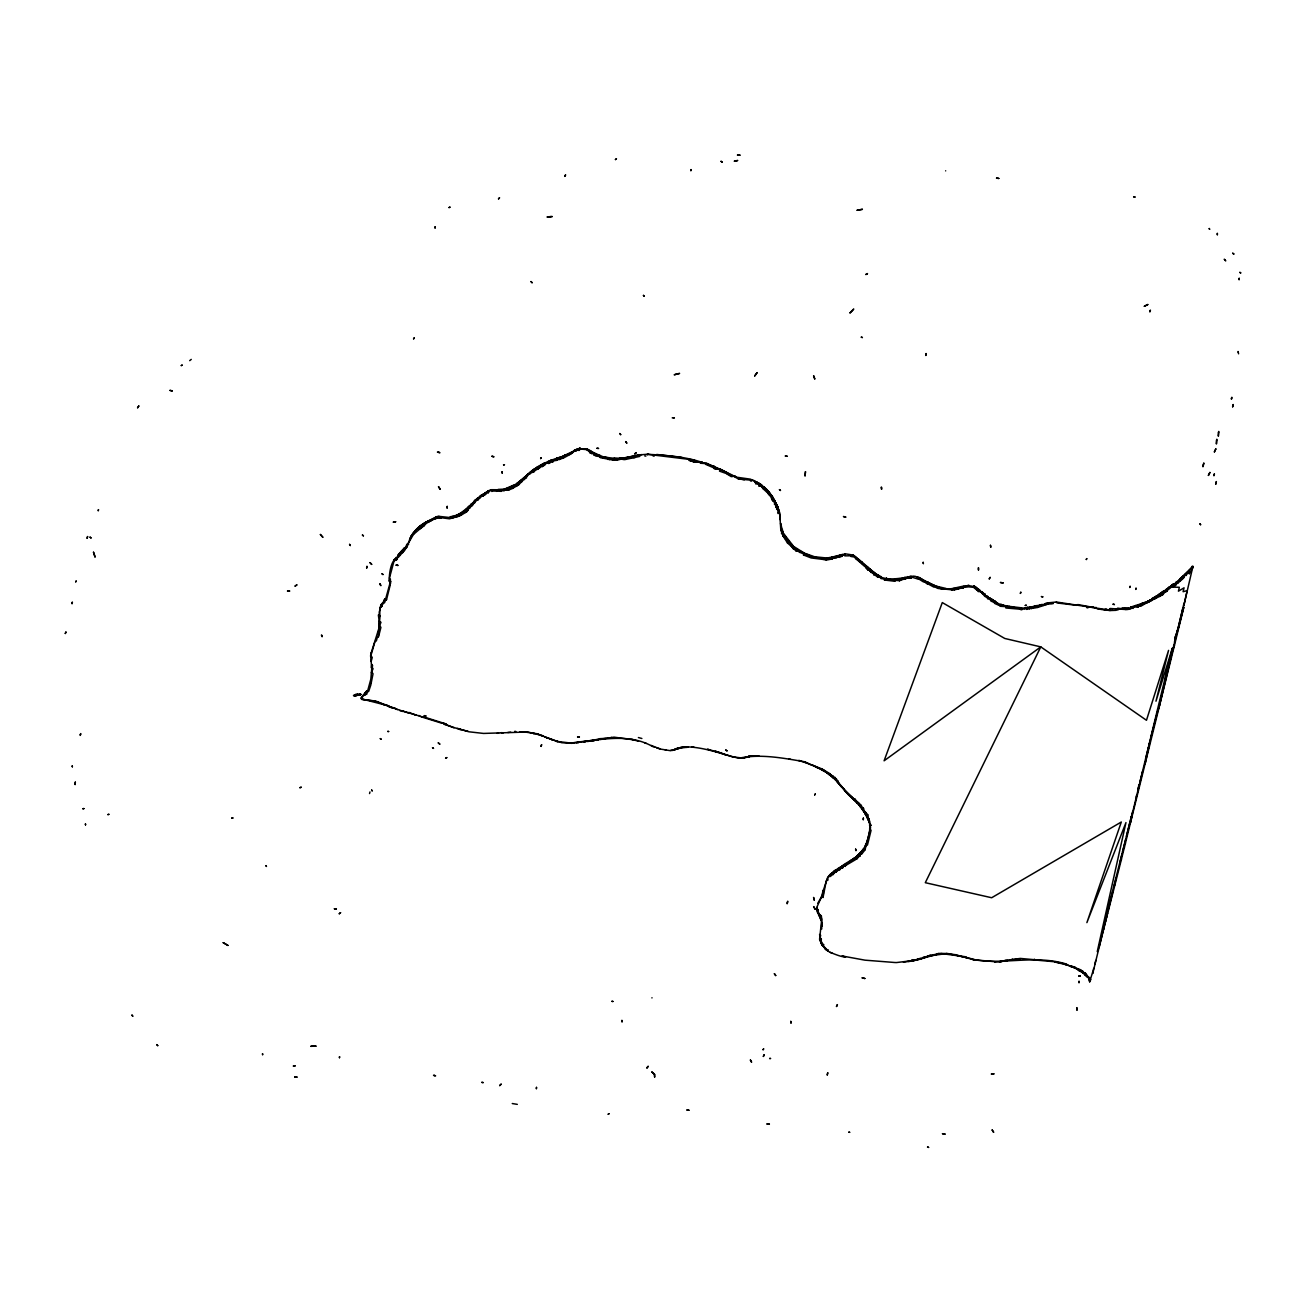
<?xml version="1.0" encoding="UTF-8"?>
<svg xmlns="http://www.w3.org/2000/svg" width="1306" height="1306" viewBox="0 0 1306 1306"><rect width="100%" height="100%" fill="white"/><g stroke="black" fill="none" stroke-linecap="round" stroke-linejoin="round"><path stroke-width="1.5" d="M405.154 549.695L404.599 547.589L398.085 554.854L398.705 556.976L406.476 547.769L409.611 539.884C412.876 530.873 421.365 523.543 430.098 520.31L435.371 517.927C435.551 516.605 440.024 515.429 438.93 517.241L435.926 517.192M574.82 450.08L570.477 454.21L563.294 458.128L560.715 458.798L559.67 457.671L580.305 447.958L578.509 448.856M384.601 599.323L381.156 607.323L384.911 598.768L386.527 599.78L389.466 587.929A20.488 3.918 -83 0 0 390.216 585.088L390.119 582.803L384.633 602.637L383.36 603.454M461.687 512.768L462.602 513.111L462.21 512.344L461.198 513.96L460.039 513.633L459.647 516.033L449.476 518.809L440.171 517.6L438.865 516.343L449.509 517.503C462.699 515.511 471.613 502.32 481.62 495.48L484.33 495.317L484.983 492.803L491.464 489.701L509.03 489.848L512.948 488.297L513.993 485.391L517.143 485.783L518.155 482.877L533.501 469.425L536.195 467.826L539.411 468.234L542.382 464.071L548.536 461.393L552.683 461.916L552.895 459.647L559.67 457.296M869.616 829.294L870.057 825.147L870.971 825.376L869.91 825.8C870.237 830.224 867.576 843.643 862.76 850.157L860.507 852.394L861.519 854.304L865.062 849.765L870.465 828.2L867.788 814.83L864.099 812.283L859.168 804.806L848.116 794.456L834.616 778.784L825.653 771.715L811.973 764.973L822.094 768.973L830.29 773.903L829.881 775.307L831.22 775.029L833.293 776.401L832.983 777.788L836.248 778.735L840.558 785.788L835.66 779.78M817.768 903.295L821.36 897.124L816.756 907.458L818.568 912.861L817.687 912.763L821.327 915.947L821.735 919.065L819.597 939.177L822.454 945.707L828.102 950.882L820.919 943.324M816.495 767.095L804.741 761.773C782.98 758.068 760.516 753.644 738.821 758.247C720.83 753.954 703.15 746.477 683.43 746.852L670.435 750.689L660.395 749.073L651.123 745.416M833.816 778.164L836.118 779.796M803.5 554.985L804.365 553.124L793.999 546.659L791.371 546.414L787.453 542.921L784.057 537.501L783.584 533.501L793.02 545.663L793.199 548.667L795.24 549.908L814.585 556.764L830.028 558.331L831.612 557.482L826.894 557.842L826.159 559.817L811.157 557.94L803.5 554.985L804.774 553.842L813.556 557.254L827.514 558.935L826.159 559.817L827.514 558.935M1138.31 604.662L1138.277 605.641L1140.709 606.262L1141.101 603.764L1149.166 601.135L1164.119 590.818L1165.915 591.128L1162.601 594.818L1153.72 599.356L1151.076 599.487L1149.476 601.74L1145.607 603.372L1142.26 603.225L1138.195 606.931L1130.653 606.866L1130.702 607.763L1133.135 608.384L1134.555 605.902L1141.101 603.764M857.258 802.749C858.564 804.888 854.565 799.876 857.487 803.239M863.886 811.14L862.76 809.263M450.962 516.507L449.509 517.503M773.136 497.978L773.821 501.961L776.172 503.218L774.491 504.116L775.666 502.99L774.458 500.329L777.788 507.103L776.091 507.316L774.801 500.753L772.874 500.9C773.936 498.565 772.434 494.419 769.446 495.398L769.609 492.737L766.671 489.375L761.937 485.408L755.717 483.628L756.827 482.436L755.978 481.669M998.323 603.731L991.221 598.85L998.323 603.731L1006.714 606.066L1029.585 608.792L1031.397 607.11L1036.899 607.682L1048.473 603.927L1053.322 603.568M860.85 562.478L854.793 556.127L857.03 559.686L864.915 566.575L868.637 568.028L869.747 571.097L872.571 571.506L881.24 577.285C891.149 580.795 901.336 577.627 911.017 577.023L910.902 575.962L908.666 576.958M379.213 621.46L378.381 615.044L380.03 616.106L378.952 628.219L371.165 652.984M777.037 505.242L776.564 504.345L776.711 509.373L777.837 509.405L777.69 506.369M1024.72 608.204L1027.495 607.486L1024.622 609.2L998.274 605.021L995.041 603.617L994.111 602.441L995.237 601.331L994.111 602.441L990.928 601.038L989.099 597.822L984.838 596.401L980.137 590.655L977.296 590.345L973.509 587.341L966.832 586.655L954.36 589.904L945.87 588.565M816.919 907.474L817.687 912.763L817.034 910.396M886.611 578.215L886.447 580.142L885.631 579.178L884.293 579.995L894.626 581.252L894.626 579.048L900.618 579.799L905.482 578.999L907.295 577.432C908.715 579.391 911.017 576.321 909.596 578.068M857.128 557.874L856.099 558.919L854.189 556.976L850.777 556.438L852.034 555.768L844.966 555.866L842.452 554.43L831.563 557.254M774.801 500.753L771.977 499.757L769.609 492.737M802.586 552.193L799.337 552.405L798.505 550.381M1110.753 608.645L1107.717 610.277L1109.904 610.539L1110.182 608.498L1126.849 609.576L1130.572 609.02L1132.106 607.176M639.858 456.365L624.774 459.614L595.96 456.088L593.74 454.749L593.577 452.823L589.724 452.219L587.782 449.705L580.974 449.101L574.885 450.472M798.456 551.295L796.138 551.099L797.395 549.32M485.767 494.109L487.791 491.187L489.538 491.301L489.26 490.338L484.33 495.317M867.331 817.801L869.159 819.009L868.621 820.707L863.658 810.422M1171.89 585.072L1171.792 586.769L1172.902 587.014L1173.882 583.749L1166.731 589.218L1165.915 591.128L1165.344 590.165L1169.409 587.063L1168.56 587.569M543.361 463.565L543.541 465.785L540.374 465.393L537.909 469.197L533.044 470.454L532.309 472.348L529.338 473.898L518.564 484.885L514.711 484.673L504.459 489.113L498.043 489.424M778.017 507.691L779.666 512.687L780.874 531.02C782.686 526.155 782.669 531.362 782.474 534.252L783.143 536.374L784.808 535.509L783.371 535.313M836.607 870.988L835.644 872.392L838.73 869.731C843.219 862.613 855.022 860.132 860.507 852.394M1132.563 811.728L1131.502 817.034L1172.298 648.282L1155.973 701.208L1168.56 650.372L1146.472 720.275L1040.784 646.878L1004.787 638.471L942.295 602.588L884.097 760.794L1040.784 646.878L925.301 882.693L991.662 897.744L1121.299 822.013L1086.886 922.64L1125.952 822.584L1097.252 951.617L1125.707 839.17M1177.326 582.509L1174.078 587.161L1179.334 587.276L1178.436 591.161L1184.052 587.814L1183.089 591.7L1187.121 590.671L1183.84 605.592L1192.949 566.233L1186.093 573.383L1183.416 578.248L1177.343 583.521L1178.241 581.97M385.499 705.322L376.895 701.485L361.729 699.232L361.305 697.469L361.86 699.445L374.234 700.865L388.992 705.975L361.24 698.808L363.623 694.825L366.757 694.172L370.822 679.202L371.769 668.362L370.626 655.857M390.723 583.194L389.237 580.974C389.204 573.334 390.69 560.943 396.959 557.531L395.081 560.503L396.942 559.507L398.852 553.989M1033.699 959.877L1053.583 961.673L1067.475 965.069L1066.561 964.106C1035.266 954.392 1003.694 965.232 972.529 959.453L955.355 954.653L946.017 953.772L936.875 954.229L916.992 959.975L911.539 960.171L913.596 960.775L921.922 958.343M361.011 694.498L357.109 694.008L356.718 695.445L353.485 695.461L354.546 696.212L354.465 694.743L356.816 694.923M856.099 558.919L856.295 557.238M859.119 561.319L858.107 558.723M817.931 912.6L819.744 915.31L818.568 912.861M1114.557 884.227L1114.475 885.452L1116.124 877.893M400.06 554.838L400.991 551.703M688.817 460.316L694.514 461.981L694.482 460.022L647.237 454.259L637.426 455.059L627.582 457.606L614.473 458.39L613.902 460.251L600.303 457.639L599.34 456.414M936.843 586.476L928.027 582.378L923.097 581.692L918.265 578.656L917.628 576.925L937.12 587.161C949.788 594.099 965.199 580.762 976.088 587.994L991.189 599.797M491.464 489.701L493.293 490.991L501.422 491.334L500.443 490.713L504.051 490.648L504.018 489.162M858.809 559.36L865.731 565.318L865.992 567.114L863.576 564.91M781.445 527.82C778.915 517.013 782.882 528.457 781.543 533.223L782.474 534.252M867.625 817.54L864.931 813.605L863.478 808.234L857.601 803.386M1092.942 971.24L1092.763 973.427L1107.521 913.008L1104.713 924.322M772.874 500.9L773.805 498.974L771.095 494.631L768.532 494.272L768.401 491.285L756.843 481.865M794.293 548.765L794.309 546.969M827.726 877.469L829.359 875.444L826.241 880.962L823.009 897.548L821.98 895.932L823.368 893.924L823.335 890.121L820.968 898.495M370.643 656.445L374.985 641.54L376.357 640.887L377.45 636.92L378.365 637.099L379.181 621.232M754.803 756.043L749.775 756.027L743.669 758.068M780.09 516.507L778.686 509.862M1147.648 602.539L1147.631 600.907M865.943 565.58L870.939 570.2L870.678 572.257L878.563 575.26L878.856 577.187L881.24 577.285L880.864 576.452M878.856 577.187L873.681 574.656L873.91 572.616L872.686 573.481M735.735 476.853L721.696 469.899L719.524 471.14L736.943 477.245L750.444 479.155L754.884 481.473L754.786 482.42L759.896 483.791L758.933 483.089M788.595 543.084L788.661 541.174M1045.926 604.694L1046.024 603.747L1048.473 603.927M1171.449 654.273L1170.731 657.179M760.01 485.081L759.88 486.207L758.721 486.061L760.663 484.248L761.969 487.432L764.745 487.432L767.014 490.778M1150.26 739.882L1148.137 749.448L1148.219 748.191M797.362 549.924L791.648 545.141L786.098 537.876M870.971 825.376L867.053 816.854M994.111 602.441L994.241 601.348M1029.585 608.792L1029.422 607.127L1027.495 607.486M1107.717 610.277L1106.606 609.118L1105.447 610L1100.697 609.396M365.419 694.988L366.79 690.972M371.345 667.105L371.753 664.395L372.618 665.636L371.769 668.362L371.312 667.66M592.957 452.725L593.74 454.749M629.916 458.177L631.125 456.316L634.994 456.725M1136.661 795.191L1136.171 797.15M1142.587 771.226L1140.187 780.988M504.051 490.648L505.014 490.044C508.05 491.35 507.397 487.35 509.111 488.509L510.679 487.905L510.368 486.958M795.191 547.9L792.285 547.54L792.546 545.484L791.371 546.414M532.309 472.348L536.962 467.205L541.81 464.495L543.541 465.785L549.091 460.969L552.895 459.647L550.25 462.602L544.798 462.797L541.239 465.295L542.072 466.65L540.929 466.454M821.621 924.746L821.735 929.007M863.233 809.23L860.083 805.933M865.829 813.605L866.792 813.752L865.649 814.226L865.943 812.577L863.968 811.859L865.094 811.467M987.973 596.515L988.12 597.397L985.965 596.483L984.74 594.018M1038.286 606.849L1039.527 604.874L1043.347 605.396L1045.926 603.209L1052.212 603.454M1083.213 972.937L1081.417 971.778L1087.163 976.349L1086.51 974.488L1074.92 967.795L1061.745 963.11L1054.873 962.016M1131.584 815.662L1122.556 851.936M779.96 519.543L779.731 515.805M721.696 469.899L706.807 463.369L692.98 461.426M822.274 926.085L821.556 919.979M836.868 780.678L838.077 781.086M820.217 940.663L819.727 939.112L820.788 941.92L821.213 940.059L819.597 939.177M608.025 459.483L608.139 458.602C601.968 456.757 591.112 451.321 587.782 449.705L587.651 449.035M824.968 559.556L824.657 559.099M952.596 589.871L937.92 588.451L938.035 587.586L933.676 586.998L924.24 581.856M952.009 590.23L953.87 588.582L963.224 588.01L963.632 586.41M1028.246 608.612L1026.826 609.412L1027.006 607.388L1031.332 608.531L1035.723 607.486M1033.16 608.237L1034.417 606.164L1040.964 605.2M1099.423 945.707L1098.885 947.813M965.722 587.292L965.689 585.757M714.317 466.405L714.317 468.625L720.308 469.229L728.013 473.262M910.837 578.166C909.319 574.869 919.424 575.946 917.824 579.015L912.29 577.301L910.837 578.166L911.017 577.023M1109.904 610.539L1115.961 610.326L1116.108 609.331L1117.936 610.065M463.091 511.789L462.602 513.111L463.516 511.528L466.617 511.805L468.266 510.075L468.887 506.255M593.561 452.709L591.634 453.59L591.749 451.566M855.136 557.123L852.704 554.985L845.08 553.793L843.954 554.805L845.113 554.707C843.447 552.111 841.962 558.674 837.505 557.14L834.273 556.666M979.99 590.181L977.949 591.438L978.961 591.52L979.027 589.43M496.655 491.382L497.113 490.909M875.673 573.546L877.012 574.95C875.804 576.877 879.248 577.627 878.938 575.473M868.833 569.971L867.739 569.873L867.837 567.196M784.988 538.627L785.249 536.554L786.032 538.48M838.191 870.335L841.537 868.049L841.57 866.156M858.581 804.774L859.789 803.745L847.594 793.558M880.097 577.432L880.979 578.574L885.631 579.178L885.533 580.093L886.578 579.08L899.54 580.778L900.03 578.689M1142.26 603.225L1142.211 605.413L1138.734 605.005L1133.282 607.061L1134.555 605.902M1155.304 596.956L1158.047 595.258L1160.234 595.552L1160.773 593.104M1161.475 594.801L1162.683 591.716L1167.335 590.361L1171.792 586.769M693.274 461.834L693.421 460.887M707.836 463.728L700.408 463.238M404.566 549.712L413.431 534.464L419.487 529.273L419.814 526.351M1132.351 813.556L1130.669 822.339M841.537 868.049L853.863 858.401L856.883 858.858L858.532 857.03L858.858 854.124M1181.995 579.048L1183.105 575.897L1187.366 571.848L1189.962 571.93L1189.472 573.889L1187.807 571.62M902.185 579.586L902.217 578.101M1112.565 892.569L1107.863 911.555M1161.556 695.641L1158.683 708.832L1183.971 603.372M413.431 534.464L414.508 531.395M755.717 483.628L755.913 482.502M562.102 458.014L563.147 455.908L563.408 456.871L559.001 457.606L557.368 459.957L550.381 460.447L550.446 461.345L550.903 460.398M827.351 559.899L831.873 559.001L832.51 557.009M1095.767 960.449L1094.787 964.399M1130.033 821.686L1126.425 836.281M1139.207 784.922L1138.13 789.297M1099.26 946.458L1120.777 861.911A32.928 27.214 -10.5 0 0 1121.74 857.96L1123.813 849.651A30.12 24.945 -9.8 0 0 1124.776 845.766A30.724 25.451 -9.8 0 0 1125.756 841.831L1171.58 657.016A30.724 25.434 -9.8 0 1 1172.543 653.065L1183.856 607.094L1177.539 631.027L1182.844 608.253M409.888 538.333L409.611 539.884L411.047 536.113M571.93 453.198L572.697 451.762M1133.2 606.229L1128.221 608.759L1117.316 608.416L1123.389 609.102M858.222 803.696L861.389 806.928M1082.152 971.909L1082.592 971.011L1076.813 968.693L1085.596 973.362L1085.286 974.978L1086.331 975.304M1138.114 788.987L1138.832 785.069M542.529 464.577L542.072 466.65M769.446 495.398L770.622 494.272L767.667 493.162L767.095 489.897M823.596 945.446L821.066 941.136M389.678 581.643L389.547 577.627L394.526 559.213M771.568 496.345L772.401 497.521M844.28 866.319L855.479 859.691L858.238 854.793M371.328 672.786L373.075 668.672L372.194 667.529M390.249 580.076L390.445 579.113M547.655 463.222L548.846 463.434L549.222 461.41L550.25 462.602M823.368 890.268L827.694 877.338M1022.223 608.971C1021.455 611.518 1022.027 606.67 1019.855 608.498M1112.418 609.902L1112.026 610.261M866.58 814.569L867.249 817.425M1020.933 609.82L1020.998 607.731M1103.733 928.223L1102.77 932.158M768.532 494.272L769.414 492.395L766.687 492.019L762.835 488.493L762.1 485.293L762.165 486.175M838.795 867.919L831.677 873.11L831.22 875.804L829.865 876.636L829.359 875.444M1137.036 606.768L1137.232 605.739L1138.195 606.931M463.14 512.132L465.214 512.654L468.25 506.973L471.548 506.434L475.09 501.716L480.265 497.88M1122.066 853.895L1120.009 862.221M1158.667 596.385L1159.402 594.099M1145.084 764.075L1149.46 743.604M382.478 603.013L380.895 604.809L379.409 611.796L380.03 616.106M511.136 487.089L514.335 487.416L515.413 484.542L522.612 478.845M511.74 488.232L512.605 486.273L515.756 486.567L516.784 483.498L517.143 485.783M777.837 509.405L778.05 513.519L779.176 511.805M823.776 559.474L824.315 559.066M835.709 871.396L832.64 875.004L831.759 873.583L829.31 875.559L831.677 873.11M861.144 851.79L859.87 856.165L858.744 856.018M609.314 459.696L609.51 458.781L617.02 460.169L621.313 459.092M612.677 460.039L612.367 459.63M796.138 551.099L796.382 550.038M379.409 621.378L380.96 622.309L379.099 627.092M404.599 547.589L403.832 551.328M617.526 459.761L617.02 460.169M1164.674 681.634L1172.298 648.282M774.491 504.116L774.736 503.088M829.114 773.821L831.22 775.029M1148.056 749.122L1145.64 758.949M1185.26 575.293L1191.317 571.048L1191.415 567.62L1192.198 566.282L1192.949 566.984M1032.148 607.127L1031.887 608.155L1031.299 606.98L1029.422 607.127M536.701 469.083L536.962 467.205M372.145 672.541L373.026 673.782L370.773 685.177L368.667 691.396L367.231 692.131M1172.69 649.833L1174.176 646.225M390.119 582.803L391.033 581.317L389.237 580.974M468.789 508.083L470.16 507.218M829.13 774.67L835.318 777.609L834.861 779.307L835.938 780.335M820.527 939.03L821.425 939.177L820.119 937.692L820.674 935.259M1092.649 972.154L1089.661 981.818L1089.122 978.684L1085.188 974.423M1130.359 820.641L1131.339 816.691M380.03 626.145L380.911 627.386L378.707 636.055L377.45 636.92M369.549 793.558L369.957 791.958M452.333 516.964L452.023 518.123L453.247 517.731L452.251 516.262L450.945 517.045L455.37 515.495M859.544 804.643L860.719 804.822L860.409 807.092M818.029 910.429L818.258 909.531M525.959 477.784L527.298 474.502M558.037 459.598L560.715 458.798M819.564 934.459L819.825 935.765M829.767 559.278L829.783 557.482M420.418 525.845L418.753 527.853L419.487 529.273L424.385 525.567L427.731 520.996M1073.875 967.713L1075.23 967.158L1070.316 965.869L1080.584 969.787L1080.176 971.125L1082.413 971.958M651.368 745.808C628.284 733.368 602.18 739.784 577.497 742.037L571.244 743.098L557.417 741.481L536.391 733.629L525.11 732.078L483.546 733.433L469.164 731.817L459.01 728.977L468.136 731.425M869.567 821.98L869.812 821.131M1084.486 973.231L1085.286 974.978L1084.47 974.407M393.841 561.09L394.265 559.621M855.022 799.174L853.7 799.631L852.573 798.097L855.022 799.174L854.597 800.48L856.573 802.145M458.39 516.001L461.116 513.046M480.233 495.986L477.914 498.859L480.918 495.464L486.714 492.689M820.103 915.735L821.294 920.714L820.723 920.093M523.853 477.637L522.678 479.237M822.568 944.287L822.323 945.12L823.776 944.548M827.694 880.489L827.988 879.477M1018.925 959.061L1020.035 959.094L1009.146 959.959L1020.28 958.424L1034.662 959.714M1165.344 590.165L1165.703 592.173L1167.335 590.361M861.193 852.1L863.103 849.08M963.681 956.661L965.95 956.841L941.365 953.56L929.399 955.339L928.876 956.514M418.671 527.346L414.557 531.624M572.322 452.774L576.273 449.411M857.781 855.152L856.932 855.92M379.671 615.681L379.018 615.812M1177.506 629.819L1174.469 642.062M822.225 943.634L821.229 943.307M721.696 753.187L715.378 751.244L732.144 756.794L742.477 758.051L749.726 756.615L748.779 756.745M1146.456 603.062L1148.154 601.135M409.594 713.305L402.542 711.019L416.239 715.117L408.696 712.456M1177.033 631.729L1174.714 638.487L1176.298 634.683M721.32 753.48L721.402 752.615M651.939 997.931L652.004 997.735M1151.19 736.111L1158.161 709.387L1157.589 709.974M1034.907 959.73L1034.401 959.224M366.757 690.776L361.582 697.322L361.729 699.232M862.76 850.157L863.641 850.565L865.976 844.117M520.882 480.396L520.327 481.849L519.935 481.114M407.488 545.99L406.933 544.145L405.595 547.459L406.476 547.769M468.511 509.079L466.226 509.258M420.483 526.236L424.923 522.629M568.926 454.57L569.547 454.488M924.517 957.755L922.852 957.494L928.68 956.008L924.436 957.625L926.166 956.678M680.54 748.044L674.369 749.726L677.194 748.158L688.033 747.212L680.459 747.407L676.671 749.285M852.753 798.554L841.309 786.49M830.616 874.04L829.767 874.857M1173.865 584.06L1176.184 583.162L1183.105 575.897M632.626 739.686L614 737.155L571.75 743.326L561.76 742.722L555.915 740.829L557.172 741.775M523.004 478.437L523.396 479.171L526.024 475.727L526.547 477.865M844.509 956.955L845.619 956.988L842.011 955.959L865.029 960.171L892.978 962.359A20.472 11.134 10.1 0 0 896.52 962.555L916.061 960.188M939.096 954.343L938.214 953.413L947.683 953.511L958.016 955.714M380.34 606.98L378.903 616.742M835.318 870.106L831.759 873.583L832.853 873.992M1170.29 587.357L1171.204 585.725L1169.425 587.455M830.796 558.87L831.04 557.254M533.044 470.454L533.501 469.425L533.991 471.727L530.873 471.499L527.33 474.862M1140.367 604.188L1140.709 606.262M862.646 563.833L861.748 561.923M484.836 494.713L483.514 493.799L480.657 497.308M552.895 460.692L558.266 457.737L559.295 459.647M1178.698 581.382L1180.053 578.607M381.254 606.213L380.421 607.682M1171.221 585.806L1173.882 583.749M1176.722 582.084L1175.302 583.194L1175.743 585.317L1173.229 584.076M824.364 770.769L821.768 770.132L822.094 768.973L820.674 769.299M533.991 471.727L536.129 469.474M594.965 454.912L596.107 453.851L596.205 454.798L600.336 455.598M999.743 961.869L1009.799 960.008M469.915 508.197L468.985 506.891L471.793 505.406L474.568 500.573M835.04 870.906L834.077 873.208L834.077 871.069M396.959 557.531L399.407 553.434M858.205 854.973L859.887 853.063M411.047 536.309L413.316 532.832M822.519 769.871L823.939 771.324L824.119 770.246M370.741 660.542L371.198 661.244L372.243 657.522L371.361 656.249M470.846 504.998L471.221 503.936M489.995 490.468L488.297 492.737L487.138 492.068L488.297 492.737M842.043 556.389L842.86 554.446M1151.778 598.703L1154.586 597.071M474.584 500.704L477.702 498.01M420.875 525.453L426.18 523.477M851.055 860.23L854.206 859.217L855.218 857.618L857.111 857.83M1093.742 968.334L1093.204 970.227M457.753 514.58L457.671 516.278M717.19 467.809L717.614 468.674L715.492 467.581L714.317 468.625L714.072 466.373M1145.607 603.372L1142.211 605.413L1141.118 604.254L1142.832 603.535M424.956 522.89L426.262 521.747M862.825 563.425L862.972 564.47L862.14 563.588M934.002 955.306L929.513 956.302M359.852 694.4L360.57 693.829M563.408 456.871L565.269 455.01M577.823 448.823L575.309 451.19M565.335 455.353L570.902 453.574M1144.317 602.49L1143.844 603.486L1143.583 602.67M777.152 507.299L777.135 505.52M784.057 537.501L784.808 535.509M918.64 959.486L923.799 957.918M1162.601 594.818L1161.295 592.712L1164.119 590.818L1164.381 591.732M1180.085 578.77L1181.342 577.513M866.123 567.93L867.527 566.886L866.76 568.779L866.123 567.93L867.527 566.886M770.573 495.447L770.458 493.897M482.975 496.215L482.306 494.582L482.975 496.215L480.298 496.378M930.574 955.421L927.456 956.4M945.593 953.919L946.638 953.445M835.35 870.302L840.133 868.898L843.627 865.094M781.102 530.056L781.331 528.979M427.764 521.192L435.91 517.078M1044.784 604.335L1042.221 605.037L1046.024 603.747M365.958 692.049L363.966 695.559M873.812 573.563L874.4 572.73L869.731 568.763M716.602 468.903L715.786 469.18L717.288 467.923M718.708 469.017L719.72 470.062L720.308 469.229M775.34 505.193L776.27 503.871L776.531 504.981M985.965 596.483L986.993 595.716M497.308 733.319L498.614 733.156L497.472 733.058M786.816 540.847L787.469 539.574M674.794 749.889L675.333 748.991M570.477 454.21L572.11 452.251M1031.299 606.98L1037.405 605.527M634.749 457.753L634.357 455.761L638.667 456.202M840.378 555.148L839.301 556.878M507.789 732.47L510.744 732.16M578.346 742.657L579.407 741.939L576.648 742.918M759.096 756.011L749.056 755.913M1150.031 601.07L1152.872 599.568M466.928 510.891L464.887 510.597L463.81 513.536L461.067 515.217L457.786 514.842M770.36 496.525L771.34 495.268M837.505 557.14L836.199 558.054L831.612 557.482L832.379 558.658L834.926 557.744M519.772 731.801L527.249 731.833L543.345 735.866M593.446 454.227L593.904 452.839M966.179 585.774L962.31 588.01M977.296 590.345L977.312 588.075M913.596 960.775L908.045 961.624M926.313 583.113L928.027 582.378L927.244 584.19M935.145 955.127L941.463 954.278M626.162 458.781L620.056 457.998M647.286 454.929L647.76 454.341C667.35 455.304 689.421 456.888 706.856 464.218L714.104 466.536M505.895 489.946L507.055 488.346M905.238 577.252L903.964 578.868M840.15 866.972L838.958 868.474L839.823 869.894M637.426 455.059L641.834 454.619M426.589 522.808L436.482 518.025L441.281 518.286M356.718 695.445L360.734 694.743L360.113 693.959M592.646 740.714L594.377 740.6L583.488 741.759M994.911 962.244L999.727 961.755M1105.97 609.641L1107.553 609.771L1056.391 602.017L1047.281 602.931M834.354 556.78L832.575 557.564M908.552 577.97L898.512 579.57M781.543 533.223L782.963 532.097L783.502 534.138M618.424 737.792L610.637 737.841L611.567 737.417M907.801 576.86L907.295 576.599M432.792 518.89L433.951 518.58M539.656 467.417L537.615 467.091L537.909 469.197M410.541 713.174L409.855 712.537M972.529 959.453L974.505 960.024M968.97 585.317L967.632 586.655M749.775 756.027L748.501 756.794M1147.729 601.756L1144.35 602.686M674.778 749.758L672.231 750.493M873.681 574.656L874.775 572.926M727.067 474.045L731.278 476.641L735.458 476.151M1007.024 606.115L1005.865 607.992L1020.786 609.265M767.667 493.162L768.679 491.611M792.285 547.54L793.395 546.398M936.386 587.896L936.81 586.329M783.143 536.374L784.253 534.676M776.091 507.316L777.282 506.124M999.433 605.184L1000.363 606.294L1001.098 604.303M731.05 474.649L730.413 474.568M918.542 578.689L920.861 578.476L925.366 581.709L925.301 580.827M870.678 572.257L871.771 570.624M573.105 452.447L574.33 450.26M527.673 474.062L530.22 473.752M455.206 517.062L457.1 514.809M607.649 459.059L610.261 459.385M793.199 548.667L794.407 547.557L793.232 546.022M867.739 569.873L868.898 568.11M555.736 459.222L556.878 458.194L559.572 458.602M1040.784 606.147L1035.674 605.853M734.739 476.919L738.657 479.057L753.693 480.396L756.827 482.436M761.969 487.432L763.7 486.648M1150.864 600.907L1152.398 600.172M762.835 488.493L764.059 486.746M771.977 499.757L773.234 498.663L772.205 498.778M776.711 509.373L777.788 507.103M694.514 461.981L702.236 461.998M1134.653 606.49L1135.779 605.527L1135.828 606.376M1011.448 959.91L1012.379 959.11M787.453 542.921L788.726 541.859L787.681 542.006M189.697 360.652L191.247 359.395M614.424 459.843L615.077 459.875M414.835 714.643L421.805 716.733A20.814 10.97 13.9 0 0 425.332 717.402L446.277 724.03L441.395 722.789M958.816 588.68L956.923 589.267M901.467 579.619L899.54 580.778M869.747 571.097L870.939 570.2L871.853 571.13M986.912 597.626L987.907 598.703L989.981 597.968L992.152 600.074M795.24 549.908L796.399 549.042M918.559 958.914L917.334 959.306M935.831 954.98L937.528 954.033M623.68 459.434L624.97 458.488M553.956 460.822L552.683 461.916L551.785 460.692M1192.786 567.588L1188.215 571M961.494 588.108L959.469 588.043M1056.391 602.017L1057.027 602.964L1076.666 605.315L1077.858 604.564L1096.305 607.959M559.67 457.671L560.96 457.606M962.31 956.874L961.102 956.678M877.142 576.681L878.007 575.211L877.257 576.599M493.341 489.913L491.921 491.464L490.974 490.305M433.821 519.347L437.51 518.074M894.626 581.252L896.014 580.403M397.416 558.201L396.502 559.768L396.159 557.401M633.639 457.671L632.561 456.496L633.867 456.398M622.603 458.308L628.741 456.822M909.841 961.396L910.87 960.808M837.619 781.87L844.362 789.559M913.792 960.367L919.783 958.522M866.058 845.733L867.429 845.031L868.702 840.036L871.069 830.338L870.188 829.163M385.09 600.515L386.527 599.78M1104.141 609.853L1105.545 609.151M1082.592 971.011L1081.286 971.631L1080.095 970.554M821.327 915.947L819.841 916.632L818.421 914.184M1010.566 607.6L1014.044 607.992M867.788 814.83L866.205 814.764M822.356 923.505L822.062 923.015M1089.302 979.973L1090.755 979.663M903.442 962.277L912.094 960.612M835.318 777.609L833.963 778.196L831.661 776.205M1085.596 973.362L1084.045 973.297M821.735 919.065L820.69 919.506L819.956 917.416L821.066 916.943L818.78 914.755L820.609 918.591M836.248 778.735L834.861 779.307L832.836 777.364M830.29 773.903L828.967 774.458L825.653 771.715M1079.262 970.342L1080.584 969.787M861.633 805.949L859.577 805.916M863.478 808.234L862.123 808.806L863.119 810.504M860.719 804.822L859.168 804.806M427.503 522.694L431.829 520.294M607.061 457.492L604.89 457.296M1153.72 599.356L1156.594 597.642M826.127 949.691L828.379 950.05M1086.151 975.647L1087.441 975.517M1095.032 607.763L1096.044 607.404M831.906 776.89L833.293 776.401M1149.639 599.993L1149.476 601.74M725.973 472.282L724.993 471.678M865.943 812.577L864.703 812.479M502.141 732.927L503.43 732.731M1186.403 575.489L1184.787 574.33L1183.644 577.187L1182.746 576.795L1183.416 578.248M844.737 790.146L852.296 797.395M610.392 738.086L611.208 737.874M516.817 483.742L518.792 483.922M686.662 747.407L687.544 747.195M1042.155 604.286L1039.592 605.706L1039.527 604.874M859.903 853.177L861.748 853.373M843.66 865.274L845.7 865.503M1006.991 960.677L1005.081 960.367M371.296 683.054L370.969 682.532M1180.657 579.831L1178.436 580.566M676.867 748.975L677.798 748.289M746.216 757.447L747.081 756.762M855.936 800.268L852.883 799.092M544.553 736.927L557.417 741.481M1091.93 607.437L1093.759 607.159M401.056 552.046L402.672 550.136M690.025 460.61L692.229 461.263M792.334 545.075L791.501 544.259M932.729 585.823L933.725 585.006M810.226 556.748L811.238 555.883M380.928 605.086L381.76 606.327M822.502 896.944L822.339 895.247M1007.073 606.735L1000.363 606.294M927.456 583.113L928.305 582.476M873.714 572.224L872.735 571.489M507.854 489.766L507.087 488.624L509.111 488.509L509.03 487.546M1086.51 976.431L1088.404 976.725L1090.494 979.19L1087.882 976.79M426.311 522.057L428.123 521.943M1149.688 600.303L1151.565 600.303M719.72 470.062L720.651 469.376M1076.666 605.315L1077.613 604.645M974.962 586.476L973.607 585.921L975.827 587.161M682.01 747.587L682.875 747.13M924.011 957.559L924.942 957.069M443.762 724.177L460.349 729.581L459.01 728.977M648.527 454.308L647.237 454.259M584.696 741.824L585.268 741.824M1181.391 577.872L1181.799 577.023M600.336 739.049L593.528 739.98M805.818 555.181L806.945 554.315M738.004 478.584L744.355 479.775M916.861 577.889L918.967 578.264M592.108 740.698L593.006 740.29M818.405 767.797L821.752 769.724M1160.838 593.495L1162.895 593.855M533.256 733.515L534.334 733.499L533.126 733.303M577.627 450.325L579.472 450.358L578.362 449.77M708.799 749.758L707.477 749.171L716.651 751.815M362.431 697.322L361.991 698.237M670.631 750.33L671.806 750.33M840.705 785.281L839.856 785.151M842.501 555.556L840.427 555.507M751.293 756.076L752.272 755.717M552.079 739.865L553.009 739.882M818.519 914.722L819.401 914.739M1160.789 595.193L1159.45 594.426L1160.234 595.552M828.102 950.882L827.057 950.539M1099.538 609.216L1097.22 608.971M554.772 460.659L556.78 460.332L555.572 460.104M978.961 591.52L980.088 591.569M393.122 708.048L395.343 708.391L384.029 704.669M805.639 762.688L804.3 762.067L812.185 765.365M483.04 494.631L483.971 494.68M804.529 762.394L798.733 760.418L800.137 760.957M673.406 417.904L674.386 417.953L672.231 417.855M1128.4 607.812L1122.132 608.008M444.758 724.128L453.982 727.834M858.075 559.507L856.246 558.086M987.907 598.703L989.066 598.768M501.243 732.666L502.386 732.731M1142.391 604.303L1143.223 604.351M541.027 735.572L542.17 735.653M588.745 451.092L586.655 449.754M761.039 486.305L759.88 486.207L760.974 484.428M514.695 731.36L515.854 731.458M1031.332 608.531L1029.683 607.943M693.486 459.973L695.021 461.622M803.712 553.907L800.545 552.569M866.76 568.779L869.796 569.106M628.708 457.965L627.517 456.986L632.382 457.443M1054.987 961.689L1056.391 961.853M653.098 455.99L654.192 456.12M1086.87 607.714L1087.963 607.845M691.739 746.95L694.074 747.228M664.901 749.709L666.06 749.84M587.39 448.986L579.848 448.725M966.228 586.051L968.383 585.268M843.48 788.612L844.9 790.669M866.498 567.343L863.331 563.882M750.444 480.918L751.587 481.081M980.137 590.655L982.39 593.708M631.794 739.376L638.52 741.22M945.528 588.353L937.055 586.361M788.808 758.737L789.983 758.917M645.05 743.179L646.225 743.359M418.606 715.557L419.765 715.737M538.937 734.364L536.668 734.005M457.1 728.34L458.275 728.519M644.756 455.941L645.866 456.12M512.262 1103.537L517.307 1104.37M714.121 467.989L705.713 464.365M403.048 711.28L392.633 707.803M392.159 707.934L388.519 706.644M754.884 481.473L756.468 481.767M823.237 946.246L821.605 944.026M397.53 709.599L395.898 709.076M596.205 454.798L593.904 453.672M880.897 576.632L878.84 576.158M656.853 748.011L660.183 748.828M598.115 739.947L596.352 740.339M1071.883 966.62L1064.978 964.073M1001.49 961.64L999.155 961.722L1007.448 960.073M966.652 958.016L964.35 956.857L975.843 959.926L995.254 961.755M591.634 453.59L591.487 451.55L589.447 450.129M844.345 956.776C840.95 957.396 823.743 949.429 832.249 953.266M441.624 723.149L421.054 716.765M399.636 710.48L402.721 711.476M983.14 593.055L982.014 591.879L984.789 594.279M652.429 746.461L654.747 747.114M976.447 588.924L977.019 588.222M724.324 754.493L725.467 754.786M546.381 737.58L548.618 738.249M714.513 467.319L715.492 467.581M638.405 737.547L641.883 738.494M960.073 956.351L957.967 955.584M570.624 452.921L570.102 453.639M549.63 738.886L551.883 739.555M1088.404 976.725L1086.184 975.99M392.877 708.244L391.604 707.33M1077.042 969.085L1072.601 966.864M783.274 533.158L782.131 529.926M842.892 867.184L841.733 866.792L842.664 868.163M607.894 737.743L609.2 738.2M543.606 464.446L544.863 464.887M824.151 947.372L822.813 945.773M852.981 555.017L854.026 555.687L852.704 554.985M408.696 544.178L407.978 544.553M818.552 768.206L815.548 766.9M419.716 528.212L417.365 528.522M468.266 510.075L466.601 508.818M473.441 503.577L472.543 503.234L473.213 504.54M587.227 741.188L588.108 741.563M1174.486 645.246L1173.735 646.699L1173.637 645.458M400.615 552.879L401.628 553.32L401.366 551.263M824.772 771.732L825.833 772.173M826.861 773.005L827.906 773.446M856.769 559.05L857.634 560.111M845.276 791.338L846.157 791.746M359.362 694.351L360.489 694.841M870.596 827.188L869.502 825.212M1089.661 981.818L1089.122 978.684L1090.51 980.235M868.376 820.07L869.306 822.715M859.168 560.535L861.797 562.2M920.355 958.196L921.236 958.62M832.379 558.658L831.138 558.07L831.873 559.001M521.829 481.261L520.947 480.82L521.535 482.257M829.081 951.796L826.91 950.033M778.621 510.352L777.641 506.728M1071.606 966.93L1070.659 966.62M1066.3 964.824L1067.263 965.395M823.711 946.948L826.176 950.001M358.954 695.184L357.109 694.008M866.058 566.331L866.858 566.298M1087.016 976.823L1088.061 977.508M841.635 786.359L840.264 785.281L841.472 786.914M938.1 586.737L939.324 587.667M978.08 588.712L979.157 590.328M867.821 818.127L869.159 819.009L868.017 818.911M954.36 589.904L953.282 588.451M1002.665 604.727L1003.873 605.69M975.778 586.884L976.088 587.994M837.799 782.539L836.624 780.825M918.983 577.35L920.142 578.378M829.783 774.801L830.845 775.829M506.581 488.46L507.365 490.011M601.593 456.725L602.654 457.802M457.1 516.719L455.37 515.576L455.484 517.111M825.082 948.515L825.163 949.021M1124.662 608.384L1125.739 609.51M600.499 739.457L599.748 738.674L606.425 738.331M860.442 806.863L860.997 807.059M773.936 499.137L774.948 501.782L774.638 500.231M354.938 695.167L355.82 696.212L355.526 694.27M460.055 514.025L461.067 515.217M508.001 488.607L509.03 489.848M905.482 578.999L904.715 577.366M562.298 456.92L563.294 458.128M403.081 549.63L403.032 552.503M539.411 468.234L538.284 466.405M851.822 797.525L850.679 796.448M1159.859 596.515L1158.748 594.442M518.564 484.885L517.519 482.942M1177.881 581.366L1177.033 581.48M466.617 511.805L465.605 509.764M1172.902 587.014L1171.955 585.627L1174.323 586.182L1173.392 584.81M858.956 854.793L859.87 856.165M856.883 858.858L855.789 856.85M419.912 527.053L420.826 528.473M845.406 866.466L844.378 864.474M514.335 487.416L513.307 485.522M465.214 512.654L464.316 510.858M1167.042 591.324L1166.013 589.43M515.756 486.567L514.711 484.673M533.142 472.25L532.211 470.454M512.948 488.297L511.903 486.256M459.647 516.033L458.7 514.189M421.756 525.371L422.475 526.596M423.177 524.473L423.96 525.796M576.746 450.423L577.089 448.905M548.846 463.434L547.802 461.54M365.174 693.013L364.439 693.992M864.294 848.378L865.062 849.765M576.126 451.076L575.62 449.639M477.196 498.925L477.898 500.263M459.353 514.009L459.875 515.021M1088.665 977.949L1089.155 978.978M836.183 556.144L839.938 556.16L839.938 555.197M857.879 855.61L858.532 857.03M524.604 479.596L524.245 477.31M801.313 551.524L801.623 551.671M1175.759 582.215L1176.184 583.162M1179.759 579.472L1180.379 580.86M706.856 464.218L706.546 463.385M990.03 598.687L989.687 597.805M853.863 858.401L854.206 859.217M474.258 501.373L474.862 502.81M1191.643 567.065L1192.59 568.355L1189.472 569.612M422.36 524.457L422.687 525.29M1081.058 971.174L1081.384 971.99M834.616 778.784L834.975 779.421M817.132 910.037L818.372 910.804L817.556 911.604M1083.049 972.513L1083.327 973.068M819.433 916.045L819.956 917.416M1162.683 591.716L1162.96 592.532M1160.087 593.479L1160.414 594.442M865.454 813.622L864.931 813.605M861.927 808.185L861.291 807.941M886.317 578.199L886.578 579.08M544.798 462.797L545.075 463.663M846.957 792.987L847.104 793.003M1156.006 596.173L1156.234 597.005M480.918 495.464L481.147 496.362M852.589 859.201L852.802 860.099M487.791 491.187L488.003 492.068M484.983 492.803L485.195 493.652M1238.284 352.391L1238.104 351.477L1238.578 353.828M1153.41 598.654L1152.496 598.475M899.524 578.64L899.72 579.684M1034.776 606.164L1034.466 607.094L1034.417 606.164M785.673 537.141L784.824 535.803M475.841 499.79L475.237 499.986M869.878 569.008L870.025 569.889M1089.971 980.006L1090.2 981.394M984.969 594.116L985.099 595.046M875.918 573.693L876.048 574.624M556.878 458.194L556.993 459.222M406.901 545.728L407.031 546.936M682.026 457.508L656.706 454.455M564.796 455.174L564.878 456.055M993.148 600.123L993.213 601.054M1036.964 605.511L1037.013 606.376M973.917 585.904L973.966 586.769M963.175 586.476L963.224 588.01M845.08 553.793L845.113 554.707M614.032 458.21L614.065 459.108M766.1 488.819L766.1 489.652M371.133 652.771A20.472 3.134 -85.6 0 1 370.594 655.612M1079.034 981.345L1079.017 982.634L1079.034 981.345M435.094 226.852L435.078 227.979L435.094 226.852M1217.339 233.431L1217.339 234.721L1217.339 233.431M863.364 818.127L863.266 819.662L863.364 818.127M654.502 1074.267L654.649 1077.009L654.502 1074.267L651.923 1072.014L654.502 1074.267M1216.572 440.204L1216.408 444.007L1216.8 439.24L1216.572 440.204M1218.514 432.384L1218.335 436.188L1218.743 431.421L1218.514 432.384M75.307 782.131L75.16 784.498L75.307 782.131M1239.198 278.341L1239.116 279.631L1239.198 278.341M447.24 506.418L447.109 508.001L447.24 506.418M805.476 471.678L805.051 475.825L805.476 471.678M339.544 1056.701L339.462 1057.697L339.544 1056.701M536.505 1087.392L536.391 1088.649L536.505 1087.392M976.3 1134.539L976.3 1134.539M72.189 602.866L72.075 603.813L72.369 602.033L72.189 602.866M925.954 354.514L925.807 355.493L926.15 353.534L925.954 354.514M366.986 566.412L366.643 568.077L366.986 566.412M787.371 902.789L787.192 903.801L787.714 901.189L787.371 902.789M1231.591 398.118L1231.395 399.179L1231.819 397.269L1231.591 398.118M1216.066 482.567L1215.723 484.297L1216.376 481.555L1216.066 482.567M1150.047 310.959L1149.835 311.954L1150.423 310.11L1150.047 310.959M1203.348 464.952L1202.957 466.781L1203.838 462.944L1203.348 464.952M691.119 169.6L690.89 170.629L691.119 169.6M98.472 509.666L98.26 510.662L98.472 509.666M502.075 471.776L502.222 473.115L502.075 471.776M80.417 734.56L80.237 735.409L80.743 733.58L80.417 734.56M827.743 1072.846L827.253 1074.92L827.743 1072.846M1214.4 473.898L1213.943 475.596L1214.4 473.898M87.584 536.57L87.143 538.252L87.584 536.57M1077.189 1009.358L1076.944 1010.338L1076.879 1007.628L1077.189 1009.358M1233.223 404.582L1232.635 406.803L1233.223 404.582M1209.911 472.462L1208.409 475.4L1209.911 472.462M923.211 562.364L923.342 563.572L923.211 562.364M1215.837 448.921L1214.4 451.876L1215.837 448.921M1136.04 588.255L1135.73 589.381L1136.04 588.255M990.095 577.415L989.262 578.852L990.095 577.415M978.455 567.8L978.488 570.02L978.455 567.8M541.598 744.73L541.043 746.379L541.598 744.73M1130.098 586.361L1129.723 587.439L1130.098 586.361M1020.802 592.255L1020.394 593.381L1020.802 592.255M551.916 1095.146L551.916 1095.146M764.141 1054.791L763.373 1056.423L764.141 1054.791M577.595 736.927L579.391 737.041L577.595 736.927M262.539 1053.746L262.62 1054.66L262.539 1053.746M564.747 176.343L565.547 174.971L564.747 176.343M65.937 632.071L65.3 633.492L65.937 632.071M836.917 1005.571L836.444 1006.567L837.424 1004.624L836.917 1005.571M414.329 337.813L413.578 338.825L414.329 337.813M1086.755 558.641L1086.298 559.507L1086.755 558.641M76.14 581.072L75.732 581.823L76.14 581.072M757.088 372.651L754.721 375.916L757.088 372.651M1154.569 383.164L1154.569 383.164M540.635 458.553L541.239 457.704L540.635 458.553M647.433 1067.198L646.813 1068.21L648.233 1066.202L647.433 1067.198M1127.486 591.912L1127.486 591.912M763.618 1048.914L763.112 1049.714L763.618 1048.914M814.666 794.897L815.303 793.95L814.666 794.897M138.811 406.019L137.587 407.75L138.811 406.019M1127.453 607.763L1127.453 607.763M322.598 761.986L322.598 761.986M501.112 1084.176L499.708 1085.58L501.112 1084.176M851.463 311.383L849.863 313.065L853.749 309.032L851.463 311.383M499.496 197.859L498.517 198.855L499.496 197.859M445.64 758.28L446.766 757.594L445.64 758.28M1026.336 605.315L1025.292 605.413L1026.336 605.315M635.581 453.166L634.585 454.031L636.218 452.594L635.581 453.166M340.556 912.682L339.266 913.743L340.556 912.682M83.927 808.577L82.931 808.757L83.927 808.577M616.416 158.875L615.436 159.544L616.416 158.875M568.877 778.066L568.877 778.066M296.821 584.941L295.123 586.067L296.821 584.941M866.678 273.999L865.829 274.554L867.527 273.574L866.678 273.999M231.782 818.111L232.876 817.98L231.782 818.111M608.988 1113.724L608.221 1114.214L608.988 1113.724M449.084 207.572L449.933 207.148L449.084 207.572M108.855 814.324L107.925 814.601L108.855 814.324M1147.778 304.527L1144.35 306.273L1147.778 304.527M182.154 365.141L181.289 365.566L182.154 365.141M590.785 452.3L589.61 452.725L591.357 453.068L590.785 452.3M301.213 787.257L299.923 787.681L301.213 787.257M945.626 170.841L945.675 170.841M676.165 374.283L674.174 374.789L679.61 373.402L676.165 374.283M503.577 464.871L504.426 464.724L503.577 464.871M395.636 521.747L393.384 522.155L395.636 521.747M735.278 160.964L734.233 161.193L737.743 160.491L735.278 160.964M862.368 209.319L857.144 210.266L862.368 209.319M550.446 216.584L547.002 217.025L552.242 216.567L550.446 216.584M993.882 1073.859L991.434 1074.038L993.882 1073.859M1080.258 975.925L1078.854 976.023L1080.258 975.925M295.058 1065.892L293.426 1066.039L295.058 1065.892M296.968 1077.091L294.715 1077.091L296.968 1077.091M313.799 1046.204L310.763 1046.302L316.183 1046.155L313.799 1046.204M288.577 591.03L287.451 591.047L289.769 591.063L288.577 591.03M387.751 731.425L388.633 731.507L387.751 731.425M786.294 1123.013L786.294 1123.013M770.507 1058.48L769.642 1058.497L770.507 1058.48M738.38 155.088L737.417 155.071L740.175 155.202L738.38 155.088M786.13 456.072L785.184 456.023L787.338 456.3L786.13 456.072M397.22 565.22L395.849 565.155L398.134 565.465L397.22 565.22M611.943 1001.327L612.955 1001.473L611.943 1001.327M849.635 1132.302L848.818 1132.237L849.635 1132.302M998.812 178.432L996.56 178.155L998.812 178.432M598.491 448.431L597.022 448.268L598.491 448.431M688.915 1110.247L686.989 1110.002L688.915 1110.247M769.381 1124.188L767.03 1123.976L769.381 1124.188M1010.256 606.784L1008.918 606.49L1010.256 606.784M336.377 909.09L334.401 908.78L336.377 909.09M481.881 1082.364L483.089 1082.592L481.881 1082.364M945.005 1134.098L942.508 1133.706L945.005 1134.098M1114.377 604.515L1113.104 604.205L1114.377 604.515M438.996 452.366L437.412 452.105L439.926 452.758L438.996 452.366M1079.327 970.75L1078.332 970.227L1079.327 970.75M1003.09 582.933L1000.494 582.492L1003.09 582.933M1134.979 197.043L1133.641 196.782L1134.979 197.043M140.297 1011.53L140.297 1011.53M1184.509 540.047L1184.509 540.047M1042.776 596.842L1041.47 596.581L1042.776 596.842M845.7 517.094L843.529 516.556L845.7 517.094M434.49 1075.507L433.527 1075.311L435.616 1075.834L434.49 1075.507M864.85 978.488L862.205 977.884L864.85 978.488M172.245 390.902L170.025 390.396L172.245 390.902M425.887 716.015L424.303 715.639L425.887 716.015M492.835 456.496L491.725 456.218L494.011 456.822L492.835 456.496M371.688 790.097L372.161 790.832L371.688 790.097M862.368 337.519L861.323 337.193L862.368 337.519M928.582 1147.419L927.554 1147.011L928.582 1147.419M963.893 1150.733L963.893 1150.733M1240.7 272.889L1239.867 272.399L1240.7 272.889M780.58 913.612L780.58 913.612M1233.827 253.984L1232.701 253.25L1233.827 253.984M821.621 764.581L821.621 764.581M227.93 945.43L223.228 942.671L227.93 945.43M381.156 739.229L380.307 738.608L381.156 739.229M382.936 574.526L382.054 573.807L382.936 574.526M726.985 750.852L725.81 750.036L726.985 750.852M780.449 490.452L779.47 489.636L780.449 490.452M722.251 162.254L721.092 161.324L722.251 162.254M439.763 744.077L438.294 742.902L439.763 744.077M433.478 748.387L432.547 747.685L433.478 748.387M363.411 535.835L362.431 535.052L363.411 535.835M90.996 537.941L90.081 537.158L90.996 537.941M1200.606 524.702L1199.985 523.869L1200.606 524.702M371.655 564.388L370.055 562.657L371.655 564.388M1224.963 259.959L1224.244 259.225L1225.73 260.89L1224.963 259.959M322.794 537.207L320.394 534.497L322.794 537.207M157.748 1045.649L156.834 1044.653L157.748 1045.649M644.168 296.152L643.45 295.401L644.168 296.152M620.693 434.637L619.877 433.559L620.693 434.637M532.048 282.716L531.069 281.574L532.048 282.716M626.162 442.228L625.623 441.591L626.896 443.289L626.162 442.228M266.016 865.666L266.424 866.417L266.016 865.666M775.715 975.566L774.393 973.721L775.715 975.566M350.318 545.516L349.584 544.39L350.318 545.516M132.739 1016.199L132.02 1015.121L132.739 1016.199M751.538 1062.088L750.411 1060.097L751.538 1062.088M993.588 1132.22L992.168 1130L993.588 1132.22M440.171 489.277L438.538 486.714L440.171 489.277M815.27 909.319L813.638 906.642L815.27 909.319M990.47 545.32L990.764 547.132L990.47 545.32M380.356 584.647L379.834 583.651L380.879 585.676L380.356 584.647M813.622 375.818L814.764 378.903L813.622 375.818M1209.601 229.285L1209.242 228.534L1209.601 229.285M791.012 1023.006L790.767 1021.406L791.012 1023.006M321.847 635.973L321.472 634.945L322.109 636.757L321.847 635.973M95.028 556.927L93.51 552.242L95.028 556.927M428.384 517.78L428.384 517.78M814.209 900.046L813.605 897.532L814.209 900.046M855.969 850.549L855.626 849.145L855.969 850.549M777.07 976.594L777.07 976.594M72.222 765.953L72.352 766.802L72.222 765.953M788.138 969.068L788.138 969.068M881.501 487.954L881.37 486.991L881.599 489.309L881.501 487.954M622.048 1021.798L621.917 1020.443L622.048 1021.798M85.527 824.87L85.461 823.939L85.527 824.87"/></g></svg>
